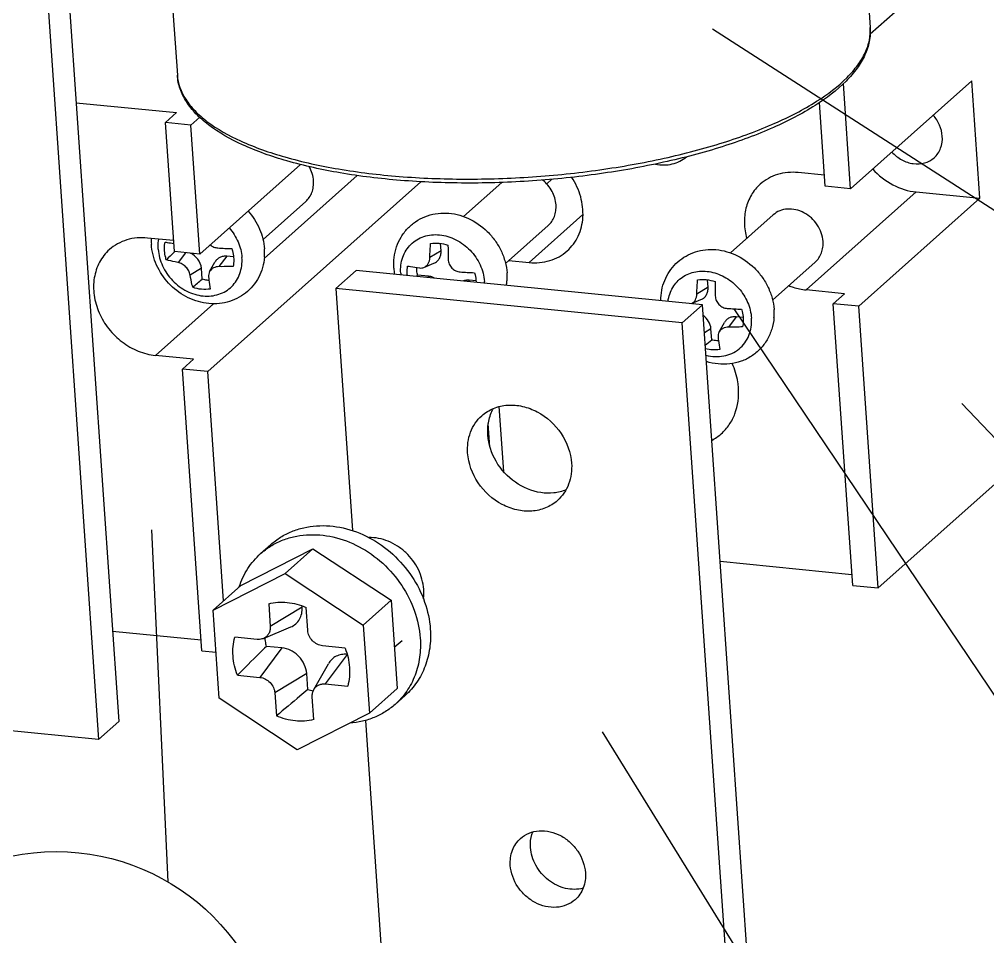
# Model space of a CAD drawing. Extents: x -425 to 6552, y -3049 to 3105.
# Drawn here: x -27.03 to 5.75, y -1807.38 to -1776.32 of the extents above; entities that cross this region are included whole.
import ezdxf

# ---------------------------------------------------------------- set-up
doc = ezdxf.new("R2010")
doc.units = 0
doc.layers.get('0').update_dxf_attribs({"linetype": 'CONTINUOUS'})
doc.layers.add('DIM', color=1, linetype='CONTINUOUS')

msp = doc.modelspace()

# ---------------------------------------------------------------- linework, layer by layer
at = {"color": 7, "linetype": 'CONTINUOUS'}
for p, q in [((-25.8, -1769.089), (-23.668, -1800.101)), ((-26.483, -1769.699), (-24.352, -1800.71)), ((1.352, -1770.44), (1.775, -1776.602)), ((-22.106, -1772.052), (-21.682, -1778.214)), ((6.621, -1772.507), (1.775, -1776.827)), ((1.113, -1782.058), (0.868, -1778.497)), ((1.113, -1782.058), (5.213, -1778.403)), ((5.486, -1782.379), (5.213, -1778.403)), ((-25.109, -1779.143), (-21.706, -1779.48)), ((0.253, -1781.973), (0.058, -1779.138)), ((-22.082, -1779.815), (-21.706, -1779.48)), ((-20.926, -1779.637), (-21.221, -1779.9)), ((-21.221, -1779.9), (-22.082, -1779.815)), ((-21.781, -1784.188), (-22.082, -1779.815)), ((-20.921, -1784.274), (-21.221, -1779.9)), ((-20.921, -1784.274), (-17.515, -1781.237)), ((-18.737, -1784.417), (-15.591, -1781.611)), ((0.227, -1781.598), (-0.661, -1781.51)), ((-20.648, -1788.25), (-13.435, -1781.82)), ((-11.992, -1782.995), (-10.701, -1781.844)), ((-9.175, -1781.895), (-8.998, -1781.738)), ((1.113, -1782.058), (0.253, -1781.973)), ((-0.388, -1785.486), (3.336, -1782.166)), ((3.336, -1782.166), (5.486, -1782.379)), ((-18.78, -1783.777), (-17.337, -1782.491)), ((1.386, -1786.034), (5.486, -1782.379)), ((-9.771, -1784.556), (-7.949, -1782.932)), ((-2.952, -1784.23), (-1.509, -1782.944)), ((-10.57, -1784.591), (-9.128, -1783.305)), ((-21.807, -1783.814), (-22.695, -1783.726)), ((-12.755, -1784.16), (-12.772, -1783.906)), ((-21.775, -1784.189), (-21.804, -1784.218)), ((-20.921, -1784.274), (-21.781, -1784.188)), ((-21.405, -1784.226), (-21.654, -1784.559)), ((-12.755, -1784.16), (-13.135, -1784.39)), ((-20.589, -1784.86), (-20.41, -1784.54)), ((-20.008, -1784.343), (-20.272, -1784.696)), ((-19.779, -1784.366), (-20.008, -1784.343)), ((-13.332, -1784.719), (-12.995, -1784.578)), ((-10.455, -1784.488), (-9.771, -1784.556)), ((-1.529, -1785.826), (-0.087, -1784.54)), ((-20.868, -1784.751), (-21.248, -1784.982)), ((-20.842, -1785.122), (-20.868, -1784.751)), ((-15.631, -1784.821), (-16.314, -1785.43)), ((-3.903, -1785.984), (-15.631, -1784.821)), ((-13.546, -1784.984), (-13.586, -1785.023)), ((-13.181, -1785.02), (-13.546, -1784.984)), ((-13.181, -1785.02), (-13.211, -1785.061)), ((-11.799, -1785.157), (-11.829, -1785.198)), ((-11.569, -1785.18), (-11.799, -1785.157)), ((-3.714, -1785.395), (-3.731, -1785.141)), ((-4.586, -1786.593), (-16.314, -1785.43)), ((-16.314, -1785.43), (-15.75, -1793.635)), ((-3.714, -1785.395), (-4.094, -1785.625)), ((0.902, -1785.614), (-0.388, -1785.486)), ((-4.273, -1785.947), (-3.955, -1785.813)), ((0.902, -1785.614), (0.526, -1785.949)), ((-22.422, -1787.701), (-20.459, -1785.952)), ((-3.903, -1785.984), (-4.586, -1786.593)), ((-1.58, -1819.778), (-3.903, -1785.984)), ((1.386, -1786.034), (0.526, -1785.949)), ((1.182, -1795.491), (0.526, -1785.949)), ((2.042, -1795.576), (1.386, -1786.034)), ((-2.758, -1786.392), (-3.021, -1786.744)), ((-2.528, -1786.415), (-2.758, -1786.392)), ((-2.264, -1820.387), (-4.586, -1786.593)), ((-3.617, -1786.8), (-3.837, -1786.934)), ((-3.592, -1787.171), (-3.617, -1786.8)), ((-3.338, -1786.908), (-3.159, -1786.589)), ((-21.132, -1787.829), (-22.422, -1787.701)), ((-21.132, -1787.829), (-21.508, -1788.164)), ((-20.648, -1788.25), (-21.508, -1788.164)), ((-20.852, -1797.706), (-21.508, -1788.164)), ((-20.114, -1796.011), (-20.648, -1788.25)), ((-10.794, -1789.435), (-10.643, -1791.63)), ((-11.1, -1790.794), (-11.154, -1790.007)), ((7.85, -1790.398), (2.042, -1795.576)), ((-18.862, -1794.414), (-18.521, -1794.109)), ((-19.529, -1795.489), (-17.091, -1794.249)), ((-18.03, -1795.087), (-17.091, -1794.249)), ((-17.091, -1794.249), (-14.447, -1795.993)), ((-3.306, -1794.674), (1.156, -1795.116)), ((-20.469, -1796.327), (-18.03, -1795.087)), ((-18.03, -1795.087), (-15.387, -1796.831)), ((-20.469, -1796.327), (-19.529, -1795.489)), ((1.182, -1795.491), (2.042, -1795.576)), ((-15.387, -1796.831), (-14.447, -1795.993)), ((-14.447, -1795.993), (-14.242, -1798.977)), ((-20.264, -1799.311), (-20.469, -1796.327)), ((-18.59, -1796.109), (-18.537, -1796.884)), ((-17.458, -1796.229), (-18.537, -1796.884)), ((-17.458, -1796.229), (-17.461, -1796.18)), ((-17.268, -1797.009), (-17.322, -1796.235)), ((-23.879, -1797.034), (-20.878, -1797.331)), ((-18.769, -1797.287), (-17.843, -1796.898)), ((-15.387, -1796.831), (-15.182, -1799.815)), ((-18.975, -1797.316), (-19.736, -1797.241)), ((-14.338, -1797.585), (-14.075, -1797.351)), ((-20.852, -1797.706), (-20.371, -1797.754)), ((-18.14, -1797.605), (-18.887, -1798.606)), ((-18.14, -1797.605), (-18.663, -1797.553)), ((-16.003, -1797.611), (-16.764, -1797.536)), ((-15.93, -1797.828), (-16.675, -1798.825)), ((-17.062, -1799.016), (-16.57, -1798.14)), ((-19.648, -1798.531), (-18.887, -1798.606)), ((-17.303, -1798.478), (-18.382, -1799.133)), ((-17.266, -1799.011), (-17.303, -1798.478)), ((-16.675, -1798.825), (-15.914, -1798.901)), ((-15.182, -1799.815), (-14.242, -1798.977)), ((-17.62, -1801.055), (-20.264, -1799.311)), ((-18.382, -1799.133), (-18.329, -1799.907)), ((-17.061, -1800.032), (-17.114, -1799.258)), ((-14.311, -1799.52), (-13.969, -1799.215)), ((-24.352, -1800.71), (-32.687, -1799.884)), ((-15.182, -1799.815), (-17.62, -1801.055)), ((-24.352, -1800.71), (-23.668, -1800.101)), ((-15.309, -1800.06), (-14.719, -1808.638))]:
    msp.add_line(p, q, dxfattribs=at)
for centre, radius, start, end in [((-20.62, -1783.802), 1.946, 178.1161, 183.9439), ((10, -1816.824), 45.549, 134.2861, 134.728), ((-18.961, -1762.359), 21.745, 266.4307, 267.6967), ((6.9, -1783.921), 19.419, 180.1418, 181.5684), ((-12.346, -1784.612), 2.011, 183.9513, 189.6882), ((-12.627, -1784.817), 1.496, 183.9351, 185.9214), ((-10.752, -1763.173), 21.745, 266.4307, 267.6967), ((-48.129, -1753.485), 41.779, 310.2013, 310.7777), ((-12.677, -1784.889), 1.229, 183.9321, 184.8214), ((-12.784, -1785.288), 1.22, 3.0379, 3.9319), ((-12.752, -1785.301), 1.47, 1.9238, 3.9336), ((-12.377, -1785.033), 1.86, 350.9447, 355.1524), ((15.941, -1785.155), 19.419, 180.1418, 181.5684), ((-1.711, -1764.408), 21.745, 266.4307, 267.6967), ((-30.5, -1755.973), 41.2, 310.3811, 310.778), ((-4.396, -1789.087), 1.696, 298.5206, 311.6687), ((-16.754, -1797.287), 1.798, 253.4406, 259.5044)]:
    msp.add_arc(centre, radius, start, end, dxfattribs=at)
for points, knots in [([(1.775, -1776.602), (1.786, -1776.757), (1.764, -1777.078), (1.605, -1777.547), (1.332, -1778.001), (0.799, -1778.612), (-0.143, -1779.32), (-1.564, -1780.049), (-3.29, -1780.683), (-5.262, -1781.2), (-7.409, -1781.583), (-9.651, -1781.817), (-11.904, -1781.892), (-14.083, -1781.806), (-16.107, -1781.563), (-17.903, -1781.172), (-19.41, -1780.644), (-20.44, -1780.072), (-21.052, -1779.539), (-21.385, -1779.127), (-21.606, -1778.684), (-21.672, -1778.369), (-21.682, -1778.214)], [0, 0, 0, 0, 0.017445, 0.035577, 0.055108, 0.076535, 0.126325, 0.186157, 0.255384, 0.332345, 0.414765, 0.500001, 0.585236, 0.667656, 0.744617, 0.813844, 0.873676, 0.923465, 0.944893, 0.964423, 0.982555, 1, 1, 1, 1]), ([(-21.682, -1778.214), (-21.673, -1778.354), (-21.612, -1778.641), (-21.406, -1779.05), (-21.089, -1779.437), (-20.493, -1779.953), (-19.472, -1780.515), (-17.967, -1781.038), (-16.162, -1781.429), (-14.125, -1781.672), (-11.93, -1781.757), (-9.66, -1781.681), (-7.401, -1781.446), (-5.238, -1781.061), (-3.253, -1780.541), (-1.519, -1779.907), (-0.1, -1779.183), (0.834, -1778.487), (1.355, -1777.895), (1.616, -1777.467), (1.764, -1777.035), (1.785, -1776.742), (1.775, -1776.602)], [0, 0, 0, 0, 0.015866, 0.032694, 0.051263, 0.072102, 0.121558, 0.181788, 0.251838, 0.329869, 0.413496, 0.5, 0.586504, 0.670131, 0.748162, 0.818212, 0.878442, 0.927898, 0.948738, 0.967306, 0.984134, 1, 1, 1, 1]), ([(4.216, -1780.279), (4.207, -1780.151), (4.141, -1779.891), (3.998, -1779.666), (3.91, -1779.565)], [0, 0, 0, 0, 0.490835, 1, 1, 1, 1]), ([(3.939, -1781.008), (4.036, -1780.922), (4.192, -1780.69), (4.225, -1780.416), (4.216, -1780.279)], [0, 0, 0, 0, 0.486155, 1, 1, 1, 1]), ([(-5.493, -1781.22), (-5.308, -1781.259), (-4.927, -1781.266), (-4.582, -1781.094), (-4.448, -1780.977)], [0, 0, 0, 0, 0.514496, 1, 1, 1, 1]), ([(2.509, -1780.814), (2.605, -1780.919), (2.828, -1781.097), (3.221, -1781.232), (3.619, -1781.212), (3.848, -1781.089), (3.939, -1781.008)], [0, 0, 0, 0, 0.26911, 0.527313, 0.76958, 1, 1, 1, 1]), ([(-17.071, -1781.79), (-17.077, -1781.707), (-17.109, -1781.54), (-17.177, -1781.384), (-17.219, -1781.309)], [0, 0, 0, 0, 0.492186, 1, 1, 1, 1]), ([(-0.661, -1781.51), (-0.894, -1781.487), (-1.365, -1781.524), (-1.78, -1781.754), (-1.947, -1781.902)], [0, 0, 0, 0, 0.511598, 1, 1, 1, 1]), ([(1.862, -1781.391), (2.055, -1781.605), (2.508, -1781.963), (3.062, -1782.139), (3.336, -1782.166)], [0, 0, 0, 0, 0.511225, 1, 1, 1, 1]), ([(-17.337, -1782.491), (-17.291, -1782.449), (-17.207, -1782.354), (-17.119, -1782.183), (-17.071, -1781.991), (-17.067, -1781.857), (-17.071, -1781.79)], [0, 0, 0, 0, 0.24128, 0.486524, 0.738838, 1, 1, 1, 1]), ([(-8.862, -1782.604), (-8.872, -1782.445), (-8.971, -1782.124), (-9.186, -1781.868), (-9.314, -1781.764)], [0, 0, 0, 0, 0.491261, 1, 1, 1, 1]), ([(-8.485, -1784.163), (-8.328, -1784.024), (-8.067, -1783.668), (-7.911, -1783.012), (-7.993, -1782.312), (-8.195, -1781.874), (-8.327, -1781.671)], [0, 0, 0, 0, 0.232375, 0.474613, 0.73126, 1, 1, 1, 1]), ([(-1.947, -1781.902), (-2.065, -1782.007), (-2.271, -1782.259), (-2.455, -1782.718), (-2.506, -1783.227), (-2.451, -1783.571), (-2.403, -1783.74)], [0, 0, 0, 0, 0.237581, 0.481215, 0.734992, 1, 1, 1, 1]), ([(-9.128, -1783.305), (-9.081, -1783.263), (-8.997, -1783.168), (-8.909, -1782.996), (-8.861, -1782.805), (-8.857, -1782.671), (-8.862, -1782.604)], [0, 0, 0, 0, 0.24128, 0.486524, 0.738838, 1, 1, 1, 1]), ([(-19.284, -1782.814), (-19.125, -1782.994), (-18.866, -1783.398), (-18.747, -1783.865), (-18.731, -1784.096)], [0, 0, 0, 0, 0.509197, 1, 1, 1, 1]), ([(-14.352, -1784.75), (-14.36, -1784.627), (-14.354, -1784.38), (-14.272, -1784.021), (-14.12, -1783.689), (-13.9, -1783.398), (-13.624, -1783.162), (-13.302, -1782.992), (-12.949, -1782.893), (-12.705, -1782.876), (-12.583, -1782.88)], [0, 0, 0, 0, 0.127082, 0.252753, 0.377372, 0.501363, 0.625176, 0.74926, 0.874059, 1, 1, 1, 1]), ([(-12.583, -1782.88), (-12.458, -1782.883), (-12.204, -1782.918), (-11.711, -1783.088), (-11.265, -1783.399), (-10.917, -1783.807), (-10.712, -1784.154), (-10.574, -1784.525), (-10.53, -1784.782), (-10.521, -1784.91)], [0, 0, 0, 0, 0.1191, 0.242128, 0.495638, 0.624484, 0.752376, 0.877903, 1, 1, 1, 1]), ([(0.179, -1783.839), (0.173, -1783.741), (0.13, -1783.543), (-0.007, -1783.271), (-0.209, -1783.038), (-0.458, -1782.861), (-0.737, -1782.756), (-1.022, -1782.731), (-1.29, -1782.791), (-1.444, -1782.886), (-1.509, -1782.944)], [0, 0, 0, 0, 0.126682, 0.257765, 0.390613, 0.522112, 0.649507, 0.771188, 0.887317, 1, 1, 1, 1]), ([(-19.925, -1783.386), (-19.802, -1783.527), (-19.6, -1783.842), (-19.508, -1784.206), (-19.495, -1784.386)], [0, 0, 0, 0, 0.509194, 1, 1, 1, 1]), ([(-14.12, -1784.919), (-14.126, -1784.827), (-14.122, -1784.643), (-14.06, -1784.378), (-13.945, -1784.138), (-13.782, -1783.934), (-13.577, -1783.774), (-13.338, -1783.665), (-13.074, -1783.609), (-12.701, -1783.61), (-12.228, -1783.756), (-11.746, -1784.118), (-11.404, -1784.616), (-11.299, -1785.007), (-11.286, -1785.2)], [0, 0, 0, 0, 0.062156, 0.122306, 0.180803, 0.23828, 0.295566, 0.353525, 0.412894, 0.474153, 0.60214, 0.735958, 0.870414, 1, 1, 1, 1]), ([(-22.695, -1783.726), (-22.928, -1783.702), (-23.398, -1783.739), (-23.814, -1783.969), (-23.981, -1784.118)], [0, 0, 0, 0, 0.511605, 1, 1, 1, 1]), ([(-18.733, -1784.376), (-18.743, -1784.494), (-18.785, -1784.728), (-18.916, -1785.058), (-19.111, -1785.352), (-19.363, -1785.598), (-19.662, -1785.786), (-19.994, -1785.908), (-20.347, -1785.961), (-20.827, -1785.94), (-21.416, -1785.743), (-22.006, -1785.284), (-22.42, -1784.663), (-22.545, -1784.178), (-22.561, -1783.936)], [0, 0, 0, 0, 0.061812, 0.123075, 0.183985, 0.244748, 0.305571, 0.366659, 0.428214, 0.490405, 0.616504, 0.74494, 0.873537, 1, 1, 1, 1]), ([(-22.33, -1784.105), (-22.332, -1784.076), (-22.336, -1783.962), (-22.327, -1783.847), (-22.312, -1783.763)], [0, 0, 0, 0, 0.253946, 1, 1, 1, 1]), ([(-22.114, -1784.159), (-22.115, -1784.134), (-22.119, -1784.035), (-22.11, -1783.935), (-22.096, -1783.862)], [0, 0, 0, 0, 0.254324, 1, 1, 1, 1]), ([(-22.096, -1783.862), (-22.072, -1783.866), (-21.973, -1783.883), (-21.875, -1783.899), (-21.8, -1783.91)], [0, 0, 0, 0, 0.24513, 1, 1, 1, 1]), ([(-13.135, -1784.39), (-13.134, -1784.351), (-13.129, -1784.19), (-13.12, -1784.03), (-13.11, -1783.91)], [0, 0, 0, 0, 0.248358, 1, 1, 1, 1]), ([(-13.11, -1783.91), (-13.014, -1783.894), (-12.811, -1783.888), (-12.615, -1783.934), (-12.519, -1783.969)], [0, 0, 0, 0, 0.4893, 1, 1, 1, 1]), ([(-0.087, -1784.54), (-0.04, -1784.498), (0.044, -1784.402), (0.132, -1784.231), (0.18, -1784.04), (0.184, -1783.906), (0.179, -1783.839)], [0, 0, 0, 0, 0.24128, 0.486524, 0.738838, 1, 1, 1, 1]), ([(-23.981, -1784.118), (-24.116, -1784.238), (-24.347, -1784.535), (-24.525, -1785.079), (-24.526, -1785.676), (-24.353, -1786.271), (-24.025, -1786.816), (-23.569, -1787.264), (-23.024, -1787.578), (-22.622, -1787.682), (-22.422, -1787.701)], [0, 0, 0, 0, 0.11278, 0.229245, 0.351547, 0.479667, 0.611676, 0.744489, 0.874786, 1, 1, 1, 1]), ([(-22.33, -1784.105), (-22.316, -1784.299), (-22.211, -1784.689), (-21.869, -1785.188), (-21.387, -1785.55), (-20.914, -1785.696), (-20.541, -1785.697), (-20.278, -1785.641), (-20.038, -1785.531), (-19.833, -1785.371), (-19.67, -1785.167), (-19.555, -1784.928), (-19.493, -1784.663), (-19.489, -1784.479), (-19.495, -1784.386)], [0, 0, 0, 0, 0.129586, 0.264042, 0.39786, 0.525847, 0.587106, 0.646475, 0.704434, 0.76172, 0.819197, 0.877694, 0.937844, 1, 1, 1, 1]), ([(-22.055, -1784.464), (-22.063, -1784.439), (-22.091, -1784.339), (-22.108, -1784.236), (-22.114, -1784.159)], [0, 0, 0, 0, 0.253718, 1, 1, 1, 1]), ([(-20.868, -1784.751), (-20.875, -1784.642), (-20.962, -1784.425), (-21.145, -1784.282), (-21.249, -1784.241)], [0, 0, 0, 0, 0.495492, 1, 1, 1, 1]), ([(-20.567, -1783.958), (-20.532, -1783.989), (-20.452, -1784.038), (-20.361, -1784.059), (-20.315, -1784.062)], [0, 0, 0, 0, 0.503971, 1, 1, 1, 1]), ([(-19.835, -1784.086), (-19.827, -1784.111), (-19.799, -1784.211), (-19.782, -1784.314), (-19.777, -1784.391)], [0, 0, 0, 0, 0.253718, 1, 1, 1, 1]), ([(-18.733, -1784.376), (-18.731, -1784.353), (-18.725, -1784.26), (-18.726, -1784.166), (-18.731, -1784.096)], [0, 0, 0, 0, 0.247753, 1, 1, 1, 1]), ([(-12.995, -1784.578), (-12.957, -1784.562), (-12.884, -1784.517), (-12.803, -1784.417), (-12.757, -1784.294), (-12.752, -1784.205), (-12.755, -1784.16)], [0, 0, 0, 0, 0.243855, 0.487589, 0.738132, 1, 1, 1, 1]), ([(-9.771, -1784.556), (-9.537, -1784.579), (-9.067, -1784.542), (-8.652, -1784.312), (-8.485, -1784.163)], [0, 0, 0, 0, 0.511598, 1, 1, 1, 1]), ([(-5.315, -1785.844), (-5.315, -1785.727), (-5.293, -1785.493), (-5.194, -1785.158), (-5.031, -1784.851), (-4.81, -1784.584), (-4.539, -1784.369), (-4.228, -1784.215), (-3.891, -1784.126), (-3.658, -1784.111), (-3.542, -1784.115)], [0, 0, 0, 0, 0.126682, 0.25211, 0.376647, 0.500687, 0.624639, 0.748911, 0.873903, 1, 1, 1, 1]), ([(-3.542, -1784.115), (-3.417, -1784.118), (-3.163, -1784.153), (-2.67, -1784.323), (-2.224, -1784.633), (-1.876, -1785.042), (-1.671, -1785.389), (-1.533, -1785.759), (-1.489, -1786.017), (-1.48, -1786.145)], [0, 0, 0, 0, 0.1191, 0.242128, 0.495638, 0.624484, 0.752376, 0.877903, 1, 1, 1, 1]), ([(-21.654, -1784.559), (-21.688, -1784.552), (-21.823, -1784.524), (-21.956, -1784.491), (-22.055, -1784.464)], [0, 0, 0, 0, 0.254853, 1, 1, 1, 1]), ([(-21.248, -1784.982), (-21.256, -1784.933), (-21.292, -1784.834), (-21.385, -1784.706), (-21.509, -1784.607), (-21.606, -1784.568), (-21.654, -1784.559)], [0, 0, 0, 0, 0.243183, 0.502912, 0.761016, 1, 1, 1, 1]), ([(-20.008, -1784.343), (-20.049, -1784.339), (-20.13, -1784.341), (-20.245, -1784.377), (-20.343, -1784.445), (-20.391, -1784.507), (-20.41, -1784.54)], [0, 0, 0, 0, 0.259951, 0.510042, 0.754703, 1, 1, 1, 1]), ([(-19.777, -1784.391), (-19.775, -1784.416), (-19.771, -1784.515), (-19.78, -1784.615), (-19.794, -1784.688)], [0, 0, 0, 0, 0.254324, 1, 1, 1, 1]), ([(-13.332, -1784.719), (-13.303, -1784.707), (-13.248, -1784.672), (-13.162, -1784.566), (-13.136, -1784.46), (-13.135, -1784.39)], [0, 0, 0, 0, 0.234314, 0.477656, 1, 1, 1, 1]), ([(-12.511, -1784.452), (-12.51, -1784.505), (-12.486, -1784.612), (-12.396, -1784.749), (-12.264, -1784.845), (-12.158, -1784.872), (-12.105, -1784.876)], [0, 0, 0, 0, 0.249058, 0.501281, 0.752754, 1, 1, 1, 1]), ([(-20.589, -1784.86), (-20.604, -1784.887), (-20.626, -1784.948), (-20.628, -1785.012), (-20.624, -1785.044)], [0, 0, 0, 0, 0.493954, 1, 1, 1, 1]), ([(-20.272, -1784.696), (-20.336, -1784.695), (-20.434, -1784.715), (-20.537, -1784.786), (-20.575, -1784.834), (-20.589, -1784.86)], [0, 0, 0, 0, 0.519181, 0.763397, 1, 1, 1, 1]), ([(-19.794, -1784.688), (-19.834, -1784.69), (-19.993, -1784.695), (-20.152, -1784.697), (-20.272, -1784.696)], [0, 0, 0, 0, 0.251851, 1, 1, 1, 1]), ([(-13.904, -1784.973), (-13.906, -1784.948), (-13.909, -1784.849), (-13.9, -1784.749), (-13.886, -1784.676)], [0, 0, 0, 0, 0.254324, 1, 1, 1, 1]), ([(-13.886, -1784.676), (-13.854, -1784.682), (-13.721, -1784.704), (-13.588, -1784.724), (-13.488, -1784.739)], [0, 0, 0, 0, 0.243642, 1, 1, 1, 1]), ([(-13.546, -1784.984), (-13.551, -1784.962), (-13.57, -1784.877), (-13.58, -1784.79), (-13.581, -1784.725)], [0, 0, 0, 0, 0.253565, 1, 1, 1, 1]), ([(-13.488, -1784.739), (-13.461, -1784.742), (-13.408, -1784.743), (-13.356, -1784.73), (-13.332, -1784.719)], [0, 0, 0, 0, 0.504725, 1, 1, 1, 1]), ([(-11.626, -1784.9), (-11.618, -1784.925), (-11.589, -1785.025), (-11.572, -1785.128), (-11.567, -1785.205)], [0, 0, 0, 0, 0.253718, 1, 1, 1, 1]), ([(-10.523, -1785.19), (-10.521, -1785.167), (-10.515, -1785.074), (-10.516, -1784.98), (-10.521, -1784.91)], [0, 0, 0, 0, 0.247753, 1, 1, 1, 1]), ([(-5.07, -1785.868), (-5.059, -1785.784), (-5.021, -1785.621), (-4.917, -1785.396), (-4.77, -1785.201), (-4.585, -1785.043), (-4.369, -1784.927), (-4.13, -1784.859), (-3.875, -1784.839), (-3.522, -1784.878), (-3.089, -1785.05), (-2.655, -1785.413), (-2.35, -1785.889), (-2.257, -1786.255), (-2.245, -1786.435)], [0, 0, 0, 0, 0.060106, 0.118649, 0.176168, 0.233375, 0.291033, 0.349829, 0.410267, 0.472599, 0.602207, 0.736491, 0.870669, 1, 1, 1, 1]), ([(-21.162, -1785.395), (-21.17, -1785.362), (-21.203, -1785.225), (-21.23, -1785.087), (-21.248, -1784.982)], [0, 0, 0, 0, 0.245616, 1, 1, 1, 1]), ([(-20.61, -1785.165), (-20.629, -1785.163), (-20.708, -1785.155), (-20.785, -1785.139), (-20.842, -1785.122)], [0, 0, 0, 0, 0.246818, 1, 1, 1, 1]), ([(-20.624, -1785.044), (-20.62, -1785.079), (-20.604, -1785.216), (-20.585, -1785.352), (-20.57, -1785.454)], [0, 0, 0, 0, 0.255688, 1, 1, 1, 1]), ([(-12.977, -1785.084), (-12.993, -1785.075), (-13.058, -1785.044), (-13.128, -1785.025), (-13.181, -1785.02)], [0, 0, 0, 0, 0.256278, 1, 1, 1, 1]), ([(-11.799, -1785.157), (-11.816, -1785.155), (-11.882, -1785.152), (-11.95, -1785.164), (-11.996, -1785.181)], [0, 0, 0, 0, 0.257123, 1, 1, 1, 1]), ([(-4.094, -1785.625), (-4.093, -1785.585), (-4.088, -1785.425), (-4.079, -1785.265), (-4.069, -1785.145)], [0, 0, 0, 0, 0.248358, 1, 1, 1, 1]), ([(-4.069, -1785.145), (-3.973, -1785.128), (-3.77, -1785.123), (-3.574, -1785.169), (-3.478, -1785.203)], [0, 0, 0, 0, 0.4893, 1, 1, 1, 1]), ([(-20.57, -1785.454), (-20.667, -1785.47), (-20.869, -1785.476), (-21.066, -1785.43), (-21.162, -1785.395)], [0, 0, 0, 0, 0.4893, 1, 1, 1, 1]), ([(-3.955, -1785.813), (-3.916, -1785.797), (-3.844, -1785.752), (-3.762, -1785.652), (-3.716, -1785.528), (-3.711, -1785.439), (-3.714, -1785.395)], [0, 0, 0, 0, 0.243855, 0.487589, 0.738132, 1, 1, 1, 1]), ([(-0.98, -1785.337), (-0.932, -1785.356), (-0.741, -1785.427), (-0.539, -1785.471), (-0.388, -1785.486)], [0, 0, 0, 0, 0.254731, 1, 1, 1, 1]), ([(-4.275, -1785.947), (-4.248, -1785.933), (-4.197, -1785.897), (-4.119, -1785.793), (-4.095, -1785.692), (-4.094, -1785.625)], [0, 0, 0, 0, 0.234369, 0.47813, 1, 1, 1, 1]), ([(-3.47, -1785.687), (-3.469, -1785.74), (-3.446, -1785.847), (-3.355, -1785.984), (-3.223, -1786.08), (-3.117, -1786.107), (-3.064, -1786.11)], [0, 0, 0, 0, 0.249058, 0.501281, 0.752754, 1, 1, 1, 1]), ([(-2.585, -1786.135), (-2.577, -1786.16), (-2.548, -1786.26), (-2.531, -1786.363), (-2.526, -1786.44)], [0, 0, 0, 0, 0.253718, 1, 1, 1, 1]), ([(-1.482, -1786.425), (-1.48, -1786.402), (-1.474, -1786.309), (-1.475, -1786.215), (-1.48, -1786.145)], [0, 0, 0, 0, 0.247753, 1, 1, 1, 1]), ([(-3.617, -1786.8), (-3.623, -1786.714), (-3.68, -1786.54), (-3.804, -1786.406), (-3.877, -1786.355)], [0, 0, 0, 0, 0.491854, 1, 1, 1, 1]), ([(-3.785, -1787.696), (-3.685, -1787.722), (-3.483, -1787.753), (-3.182, -1787.732), (-2.903, -1787.644), (-2.658, -1787.491), (-2.461, -1787.282), (-2.321, -1787.027), (-2.244, -1786.739), (-2.238, -1786.537), (-2.245, -1786.435)], [0, 0, 0, 0, 0.131679, 0.258662, 0.381654, 0.502191, 0.622362, 0.744342, 0.869884, 1, 1, 1, 1]), ([(-1.482, -1786.425), (-1.493, -1786.556), (-1.543, -1786.816), (-1.702, -1787.177), (-1.938, -1787.492), (-2.241, -1787.742), (-2.594, -1787.915), (-2.98, -1788.003), (-3.38, -1788.005), (-3.643, -1787.952), (-3.77, -1787.912)], [0, 0, 0, 0, 0.125646, 0.250094, 0.373844, 0.497418, 0.62134, 0.746126, 0.872242, 1, 1, 1, 1]), ([(-2.758, -1786.392), (-2.798, -1786.388), (-2.88, -1786.39), (-2.995, -1786.426), (-3.092, -1786.493), (-3.14, -1786.556), (-3.159, -1786.589)], [0, 0, 0, 0, 0.259951, 0.510042, 0.754703, 1, 1, 1, 1]), ([(-2.526, -1786.44), (-2.524, -1786.465), (-2.52, -1786.564), (-2.529, -1786.664), (-2.543, -1786.737)], [0, 0, 0, 0, 0.254324, 1, 1, 1, 1]), ([(-3.021, -1786.744), (-3.085, -1786.744), (-3.183, -1786.763), (-3.286, -1786.835), (-3.324, -1786.883), (-3.338, -1786.908)], [0, 0, 0, 0, 0.519181, 0.763397, 1, 1, 1, 1]), ([(-2.543, -1786.737), (-2.583, -1786.738), (-2.743, -1786.744), (-2.902, -1786.746), (-3.021, -1786.744)], [0, 0, 0, 0, 0.251851, 1, 1, 1, 1]), ([(-3.359, -1787.213), (-3.379, -1787.212), (-3.457, -1787.204), (-3.535, -1787.188), (-3.592, -1787.171)], [0, 0, 0, 0, 0.246818, 1, 1, 1, 1]), ([(-3.338, -1786.908), (-3.354, -1786.936), (-3.376, -1786.996), (-3.377, -1787.061), (-3.374, -1787.093)], [0, 0, 0, 0, 0.493954, 1, 1, 1, 1]), ([(-3.374, -1787.093), (-3.37, -1787.128), (-3.353, -1787.265), (-3.335, -1787.401), (-3.32, -1787.503)], [0, 0, 0, 0, 0.255688, 1, 1, 1, 1]), ([(-3.32, -1787.503), (-3.398, -1787.516), (-3.56, -1787.525), (-3.721, -1787.499), (-3.8, -1787.478)], [0, 0, 0, 0, 0.491219, 1, 1, 1, 1]), ([(-2.683, -1788.812), (-2.688, -1788.742), (-2.721, -1788.455), (-2.808, -1788.175), (-2.897, -1787.976)], [0, 0, 0, 0, 0.245217, 1, 1, 1, 1]), ([(-3.269, -1790.354), (-3.166, -1790.263), (-2.982, -1790.052), (-2.72, -1789.546), (-2.663, -1789.102), (-2.683, -1788.812)], [0, 0, 0, 0, 0.242002, 0.487979, 1, 1, 1, 1]), ([(-11.375, -1789.744), (-11.258, -1789.64), (-10.981, -1789.468), (-10.498, -1789.36), (-9.984, -1789.405), (-9.312, -1789.66), (-8.621, -1790.288), (-8.36, -1791), (-8.336, -1791.354)], [0, 0, 0, 0, 0.113152, 0.229765, 0.351953, 0.479879, 0.743329, 1, 1, 1, 1]), ([(-11.171, -1790.396), (-11.182, -1790.239), (-11.163, -1789.925), (-11.055, -1789.63), (-10.982, -1789.497)], [0, 0, 0, 0, 0.510867, 1, 1, 1, 1]), ([(-11.854, -1791.005), (-11.87, -1790.769), (-11.812, -1790.294), (-11.543, -1789.893), (-11.375, -1789.744)], [0, 0, 0, 0, 0.513855, 1, 1, 1, 1]), ([(-8.526, -1792.253), (-8.656, -1792.308), (-8.94, -1792.379), (-9.544, -1792.362), (-10.289, -1792.045), (-10.943, -1791.333), (-11.15, -1790.707), (-11.171, -1790.396)], [0, 0, 0, 0, 0.114762, 0.234213, 0.485902, 0.747146, 1, 1, 1, 1]), ([(-8.815, -1792.616), (-8.932, -1792.72), (-9.209, -1792.892), (-9.692, -1792.999), (-10.206, -1792.955), (-10.878, -1792.7), (-11.569, -1792.071), (-11.83, -1791.36), (-11.854, -1791.005)], [0, 0, 0, 0, 0.113152, 0.229765, 0.351953, 0.479879, 0.743329, 1, 1, 1, 1]), ([(-8.336, -1791.354), (-8.319, -1791.591), (-8.377, -1792.066), (-8.647, -1792.466), (-8.815, -1792.616)], [0, 0, 0, 0, 0.513855, 1, 1, 1, 1]), ([(-18.521, -1794.109), (-18.417, -1794.017), (-18.192, -1793.848), (-17.814, -1793.655), (-17.403, -1793.526), (-16.819, -1793.44), (-16.048, -1793.506), (-15.158, -1793.844), (-14.36, -1794.409), (-13.715, -1795.157), (-13.275, -1796.028), (-13.139, -1796.66), (-13.117, -1796.972)], [0, 0, 0, 0, 0.05627, 0.113002, 0.170608, 0.229412, 0.350998, 0.478294, 0.609691, 0.742436, 0.87342, 1, 1, 1, 1]), ([(-18.862, -1794.414), (-18.759, -1794.321), (-18.533, -1794.153), (-18.156, -1793.96), (-17.745, -1793.83), (-17.16, -1793.745), (-16.39, -1793.811), (-15.5, -1794.149), (-14.701, -1794.714), (-14.056, -1795.462), (-13.616, -1796.332), (-13.481, -1796.964), (-13.459, -1797.277)], [0, 0, 0, 0, 0.05627, 0.113002, 0.170608, 0.229412, 0.350998, 0.478294, 0.609691, 0.742436, 0.87342, 1, 1, 1, 1]), ([(-13.34, -1795.622), (-13.356, -1795.392), (-13.488, -1794.928), (-13.847, -1794.446), (-14.222, -1794.15), (-14.535, -1793.986), (-14.864, -1793.887), (-15.089, -1793.867), (-15.199, -1793.869)], [0, 0, 0, 0, 0.247481, 0.504167, 0.632652, 0.758819, 0.881482, 1, 1, 1, 1]), ([(-19.585, -1795.538), (-19.516, -1795.322), (-19.324, -1794.909), (-19.029, -1794.562), (-18.862, -1794.414)], [0, 0, 0, 0, 0.504994, 1, 1, 1, 1]), ([(-13.351, -1795.941), (-13.347, -1795.915), (-13.335, -1795.809), (-13.335, -1795.702), (-13.34, -1795.622)], [0, 0, 0, 0, 0.246998, 1, 1, 1, 1]), ([(-18.59, -1796.109), (-18.387, -1796.058), (-17.947, -1796.031), (-17.524, -1796.147), (-17.322, -1796.235)], [0, 0, 0, 0, 0.486409, 1, 1, 1, 1]), ([(-17.843, -1796.898), (-17.781, -1796.872), (-17.665, -1796.8), (-17.536, -1796.64), (-17.462, -1796.443), (-17.453, -1796.301), (-17.458, -1796.229)], [0, 0, 0, 0, 0.243855, 0.487589, 0.738132, 1, 1, 1, 1]), ([(-18.537, -1796.884), (-18.534, -1796.927), (-18.539, -1797.013), (-18.584, -1797.132), (-18.662, -1797.228), (-18.732, -1797.272), (-18.769, -1797.287)], [0, 0, 0, 0, 0.261873, 0.512408, 0.756147, 1, 1, 1, 1]), ([(-16.764, -1797.536), (-16.891, -1797.523), (-17.14, -1797.392), (-17.26, -1797.138), (-17.268, -1797.009)], [0, 0, 0, 0, 0.497737, 1, 1, 1, 1]), ([(-13.117, -1796.972), (-13.103, -1797.188), (-13.115, -1797.616), (-13.269, -1798.229), (-13.552, -1798.776), (-13.82, -1799.082), (-13.969, -1799.215)], [0, 0, 0, 0, 0.261158, 0.513479, 0.758719, 1, 1, 1, 1]), ([(-19.648, -1798.531), (-19.729, -1798.322), (-19.831, -1797.89), (-19.793, -1797.446), (-19.736, -1797.241)], [0, 0, 0, 0, 0.513227, 1, 1, 1, 1]), ([(-18.769, -1797.287), (-18.785, -1797.294), (-18.851, -1797.317), (-18.923, -1797.322), (-18.975, -1797.316)], [0, 0, 0, 0, 0.244549, 1, 1, 1, 1]), ([(-18.663, -1797.553), (-18.67, -1797.529), (-18.692, -1797.434), (-18.708, -1797.337), (-18.714, -1797.264)], [0, 0, 0, 0, 0.252402, 1, 1, 1, 1]), ([(-13.459, -1797.277), (-13.444, -1797.492), (-13.457, -1797.92), (-13.611, -1798.533), (-13.894, -1799.081), (-14.162, -1799.387), (-14.311, -1799.52)], [0, 0, 0, 0, 0.261158, 0.513479, 0.758719, 1, 1, 1, 1]), ([(-18.663, -1797.553), (-18.747, -1797.634), (-19.077, -1797.958), (-19.404, -1798.285), (-19.648, -1798.531)], [0, 0, 0, 0, 0.251213, 1, 1, 1, 1]), ([(-17.303, -1798.478), (-17.31, -1798.371), (-17.368, -1798.156), (-17.526, -1797.926), (-17.693, -1797.779), (-17.877, -1797.665), (-18.035, -1797.616), (-18.14, -1797.605)], [0, 0, 0, 0, 0.246211, 0.501671, 0.630087, 0.75683, 1, 1, 1, 1]), ([(-16.003, -1797.611), (-15.921, -1797.82), (-15.819, -1798.252), (-15.858, -1798.696), (-15.914, -1798.901)], [0, 0, 0, 0, 0.513227, 1, 1, 1, 1]), ([(-15.931, -1797.824), (-15.996, -1797.818), (-16.126, -1797.822), (-16.309, -1797.88), (-16.463, -1797.988), (-16.54, -1798.087), (-16.57, -1798.14)], [0, 0, 0, 0, 0.259858, 0.509927, 0.754633, 1, 1, 1, 1]), ([(-18.887, -1798.606), (-18.759, -1798.619), (-18.51, -1798.75), (-18.391, -1799.004), (-18.382, -1799.133)], [0, 0, 0, 0, 0.497737, 1, 1, 1, 1]), ([(-17.266, -1799.011), (-17.355, -1799.087), (-17.706, -1799.388), (-18.062, -1799.685), (-18.329, -1799.907)], [0, 0, 0, 0, 0.251126, 1, 1, 1, 1]), ([(-17.114, -1799.258), (-17.117, -1799.216), (-17.112, -1799.131), (-17.082, -1799.051), (-17.062, -1799.016)], [0, 0, 0, 0, 0.510926, 1, 1, 1, 1]), ([(-17.062, -1799.016), (-17.044, -1798.983), (-16.998, -1798.923), (-16.904, -1798.859), (-16.793, -1798.824), (-16.714, -1798.821), (-16.675, -1798.825)], [0, 0, 0, 0, 0.2453, 0.489961, 0.74005, 1, 1, 1, 1]), ([(-14.311, -1799.52), (-14.414, -1799.612), (-14.638, -1799.779), (-15.012, -1799.971), (-15.419, -1800.101), (-15.703, -1800.144), (-15.847, -1800.154)], [0, 0, 0, 0, 0.245339, 0.492663, 0.74375, 1, 1, 1, 1]), ([(-17.061, -1800.032), (-17.264, -1800.084), (-17.703, -1800.111), (-18.126, -1799.995), (-18.329, -1799.907)], [0, 0, 0, 0, 0.486409, 1, 1, 1, 1]), ([(-10.063, -1804.058), (-9.979, -1803.983), (-9.779, -1803.859), (-9.306, -1803.753), (-8.794, -1803.88), (-8.373, -1804.18), (-8.029, -1804.577), (-7.886, -1804.965), (-7.868, -1805.221)], [0, 0, 0, 0, 0.113198, 0.229859, 0.477665, 0.609765, 0.743224, 1, 1, 1, 1]), ([(-9.726, -1804.36), (-9.729, -1804.315), (-9.732, -1804.137), (-9.697, -1803.958), (-9.648, -1803.836)], [0, 0, 0, 0, 0.257195, 1, 1, 1, 1]), ([(-10.409, -1804.969), (-10.421, -1804.798), (-10.379, -1804.455), (-10.184, -1804.166), (-10.063, -1804.058)], [0, 0, 0, 0, 0.513868, 1, 1, 1, 1]), ([(-7.946, -1805.746), (-8.137, -1805.797), (-8.457, -1805.793), (-8.846, -1805.651), (-9.216, -1805.419), (-9.578, -1804.998), (-9.711, -1804.571), (-9.726, -1804.36)], [0, 0, 0, 0, 0.234766, 0.360053, 0.48894, 0.748863, 1, 1, 1, 1]), ([(-8.214, -1806.132), (-8.299, -1806.208), (-8.499, -1806.331), (-8.972, -1806.438), (-9.483, -1806.31), (-9.904, -1806.01), (-10.249, -1805.613), (-10.392, -1805.225), (-10.409, -1804.969)], [0, 0, 0, 0, 0.113198, 0.229859, 0.477665, 0.609765, 0.743224, 1, 1, 1, 1]), ([(-7.868, -1805.221), (-7.856, -1805.392), (-7.898, -1805.735), (-8.093, -1806.024), (-8.214, -1806.132)], [0, 0, 0, 0, 0.513868, 1, 1, 1, 1])]:
    msp.add_open_spline(points, degree=3, knots=knots, dxfattribs=at)
at = {"layer": 'DIM', "color": 1, "linetype": 'CONTINUOUS'}
for p, q in [((35.687, -1801.908), (-3.56, -1776.659)), ((18.231, -1817.398), (-2.825, -1786.124)), ((34.894, -1820.872), (4.879, -1789.33)), ((-21.992, -1805.529), (-22.543, -1793.608)), ((12.583, -1832.605), (-7.29, -1800.447))]:
    msp.add_line(p, q, dxfattribs=at)
msp.add_circle((-25.788, -1812.026), 7.524, dxfattribs=at)

doc.saveas('drawing.dxf')
